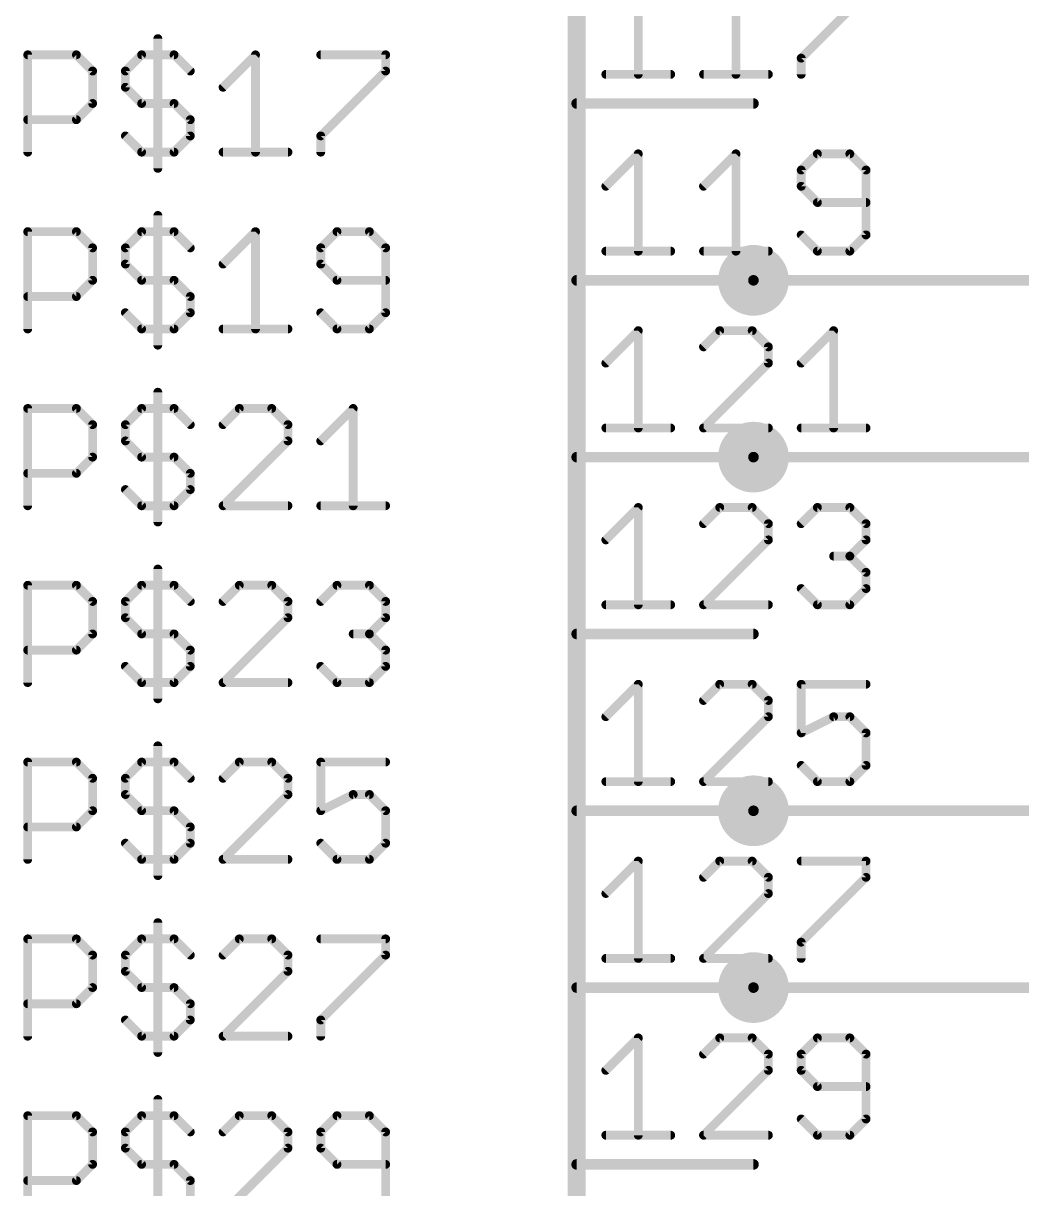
# Model space of a CAD drawing. Extents: x -72 to 265, y -97 to 216.
# Drawn here: x -5.41 to 8.93, y -38.45 to -21.71 of the extents above; entities that cross this region are included whole.
import ezdxf

# ---------------------------------------------------------------- set-up
doc = ezdxf.new("R2010")
doc.units = 0
for name, color, linetype in [('91', 94, 'CONTINUOUS'), ('94', 14, 'CONTINUOUS'), ('95', 251, 'CONTINUOUS')]:
    doc.layers.add(name, color=color, linetype=linetype)

msp = doc.modelspace()

# ---------------------------------------------------------------- linework, layer by layer
at = {"layer": '91'}
for points, const_width in [([(5.08, -25.654, 1), (5.08, -25.146, 1), (5.08, -25.654)], 0.508), ([(5.08, -25.3619, 1), (5.08, -25.4381)], 0.0762), ([(5.08, -28.194, 1), (5.08, -27.686, 1), (5.08, -28.194)], 0.508), ([(5.08, -27.9019, 1), (5.08, -27.9781)], 0.0762), ([(5.08, -33.274, 1), (5.08, -32.766, 1), (5.08, -33.274)], 0.508), ([(5.08, -32.9819, 1), (5.08, -33.0581)], 0.0762), ([(5.08, -35.814, 1), (5.08, -35.306, 1), (5.08, -35.814)], 0.508), ([(5.08, -35.5219, 1), (5.08, -35.5981)], 0.0762)]:
    msp.add_lwpolyline(points, format="xyb", dxfattribs=dict(at, const_width=const_width))
at = {"layer": '91', "const_width": 0.1524}
for points in [[(12.7, -25.4), (5.08, -25.4)], [(12.7, -27.94), (5.08, -27.94)], [(12.7, -33.02), (5.08, -33.02)], [(12.7, -35.56), (5.08, -35.56)]]:
    msp.add_lwpolyline(points, dxfattribs=at)
at = {"layer": '94'}
for points, const_width in [([(2.54, -86.36), (2.54, 0)], 0.254), ([(5.08, -22.86), (2.54, -22.86)], 0.1524), ([(5.08, -25.4), (2.54, -25.4)], 0.1524), ([(5.08, -27.94), (2.54, -27.94)], 0.1524), ([(5.08, -30.48), (2.54, -30.48)], 0.1524), ([(5.08, -33.02), (2.54, -33.02)], 0.1524), ([(5.08, -35.56), (2.54, -35.56)], 0.1524), ([(5.08, -38.1), (2.54, -38.1)], 0.1524)]:
    msp.add_lwpolyline(points, dxfattribs=dict(at, const_width=const_width))
at = {"layer": '94', "const_width": 0.0762}
for points in [[(2.54, -22.8219, 1), (2.54, -22.8981)], [(5.08, -22.8981, 1), (5.08, -22.8219)], [(2.54, -25.3619, 1), (2.54, -25.4381)], [(5.08, -25.4381, 1), (5.08, -25.3619)], [(2.54, -27.9019, 1), (2.54, -27.9781)], [(5.08, -27.9781, 1), (5.08, -27.9019)], [(2.54, -30.4419, 1), (2.54, -30.5181)], [(5.08, -30.5181, 1), (5.08, -30.4419)], [(2.54, -32.9819, 1), (2.54, -33.0581)], [(5.08, -33.0581, 1), (5.08, -32.9819)], [(2.54, -35.5219, 1), (2.54, -35.5981)], [(5.08, -35.5981, 1), (5.08, -35.5219)], [(2.54, -38.0619, 1), (2.54, -38.1381)], [(5.08, -38.1381, 1), (5.08, -38.0619)]]:
    msp.add_lwpolyline(points, format="xyb", dxfattribs=at)
at = {"layer": '95', "const_width": 0.127}
for points in [[(3.4252, -21.0427), (3.4252, -22.4409)], [(4.8284, -21.0427), (4.8284, -22.4409)], [(6.6978, -21.2757), (5.7657, -22.2079)], [(-3.4771, -21.9273), (-3.4771, -23.7915)], [(-5.3464, -23.5585), (-5.3464, -22.1603)], [(-5.3464, -22.1603), (-4.6473, -22.1603)], [(-4.6473, -22.1603), (-4.4143, -22.3933)], [(-3.9431, -22.3933), (-3.7101, -22.1603)], [(-3.7101, -22.1603), (-3.244, -22.1603)], [(-3.244, -22.1603), (-3.011, -22.3933)], [(-2.5399, -22.6264), (-2.0738, -22.1603)], [(-2.0738, -22.1603), (-2.0738, -23.5585)], [(-1.1366, -22.1603), (-0.2045, -22.1603)], [(-0.2045, -22.1603), (-0.2045, -22.3933)], [(5.7657, -22.2079), (5.7657, -22.4409)], [(-4.4143, -22.3933), (-4.4143, -22.8594)], [(-3.9431, -22.6264), (-3.9431, -22.3933)], [(-0.2045, -22.3933), (-1.1366, -23.3255)], [(2.9591, -22.4409), (3.8912, -22.4409)], [(4.3624, -22.4409), (5.2945, -22.4409)], [(-3.7101, -22.8594), (-3.9431, -22.6264)], [(-4.4143, -22.8594), (-4.6473, -23.0924)], [(-3.244, -22.8594), (-3.7101, -22.8594)], [(-3.011, -23.0924), (-3.244, -22.8594)], [(-4.6473, -23.0924), (-5.3464, -23.0924)], [(-3.011, -23.3255), (-3.011, -23.0924)], [(-3.9431, -23.3255), (-3.7101, -23.5585)], [(-3.244, -23.5585), (-3.011, -23.3255)], [(-1.1366, -23.3255), (-1.1366, -23.5585)], [(-3.7101, -23.5585), (-3.244, -23.5585)], [(-2.5399, -23.5585), (-1.6077, -23.5585)], [(2.9591, -24.0488), (3.4252, -23.5827)], [(3.4252, -23.5827), (3.4252, -24.9809)], [(4.3624, -24.0488), (4.8284, -23.5827)], [(4.8284, -23.5827), (4.8284, -24.9809)], [(5.9987, -23.5827), (5.7657, -23.8157)], [(6.4648, -23.5827), (5.9987, -23.5827)], [(6.6978, -23.8157), (6.4648, -23.5827)], [(5.7657, -23.8157), (5.7657, -24.0488)], [(6.6978, -24.7479), (6.6978, -23.8157)], [(5.7657, -24.0488), (5.9987, -24.2818)], [(5.9987, -24.2818), (6.6978, -24.2818)], [(-3.4771, -24.4673), (-3.4771, -26.3315)], [(-5.3464, -26.0985), (-5.3464, -24.7003)], [(-5.3464, -24.7003), (-4.6473, -24.7003)], [(-4.6473, -24.7003), (-4.4143, -24.9333)], [(-3.9431, -24.9333), (-3.7101, -24.7003)], [(-3.7101, -24.7003), (-3.244, -24.7003)], [(-3.244, -24.7003), (-3.011, -24.9333)], [(-2.5399, -25.1664), (-2.0738, -24.7003)], [(-2.0738, -24.7003), (-2.0738, -26.0985)], [(-0.9036, -24.7003), (-1.1366, -24.9333)], [(-0.4375, -24.7003), (-0.9036, -24.7003)], [(-0.2045, -24.9333), (-0.4375, -24.7003)], [(5.7657, -24.7479), (5.9987, -24.9809)], [(6.4648, -24.9809), (6.6978, -24.7479)], [(-4.4143, -24.9333), (-4.4143, -25.3994)], [(-3.9431, -25.1664), (-3.9431, -24.9333)], [(-1.1366, -24.9333), (-1.1366, -25.1664)], [(-0.2045, -25.8655), (-0.2045, -24.9333)], [(2.9591, -24.9809), (3.8912, -24.9809)], [(4.3624, -24.9809), (5.2945, -24.9809)], [(5.9987, -24.9809), (6.4648, -24.9809)], [(-3.7101, -25.3994), (-3.9431, -25.1664)], [(-1.1366, -25.1664), (-0.9036, -25.3994)], [(-4.4143, -25.3994), (-4.6473, -25.6324)], [(-3.244, -25.3994), (-3.7101, -25.3994)], [(-3.011, -25.6324), (-3.244, -25.3994)], [(-0.9036, -25.3994), (-0.2045, -25.3994)], [(-4.6473, -25.6324), (-5.3464, -25.6324)], [(-3.011, -25.8655), (-3.011, -25.6324)], [(-3.9431, -25.8655), (-3.7101, -26.0985)], [(-3.244, -26.0985), (-3.011, -25.8655)], [(-1.1366, -25.8655), (-0.9036, -26.0985)], [(-0.4375, -26.0985), (-0.2045, -25.8655)], [(-3.7101, -26.0985), (-3.244, -26.0985)], [(-2.5399, -26.0985), (-1.6077, -26.0985)], [(-0.9036, -26.0985), (-0.4375, -26.0985)], [(2.9591, -26.5888), (3.4252, -26.1227)], [(3.4252, -26.1227), (3.4252, -27.5209)], [(4.5954, -26.1227), (4.3624, -26.3557)], [(5.0615, -26.1227), (4.5954, -26.1227)], [(5.2945, -26.3557), (5.0615, -26.1227)], [(5.7657, -26.5888), (6.2317, -26.1227)], [(6.2317, -26.1227), (6.2317, -27.5209)], [(5.2945, -26.5888), (5.2945, -26.3557)], [(4.3624, -27.5209), (5.2945, -26.5888)], [(-3.4771, -27.0073), (-3.4771, -28.8715)], [(-5.3464, -28.6385), (-5.3464, -27.2403)], [(-5.3464, -27.2403), (-4.6473, -27.2403)], [(-4.6473, -27.2403), (-4.4143, -27.4733)], [(-3.9431, -27.4733), (-3.7101, -27.2403)], [(-3.7101, -27.2403), (-3.244, -27.2403)], [(-3.244, -27.2403), (-3.011, -27.4733)], [(-2.3068, -27.2403), (-2.5399, -27.4733)], [(-1.8408, -27.2403), (-2.3068, -27.2403)], [(-1.6077, -27.4733), (-1.8408, -27.2403)], [(-1.1366, -27.7064), (-0.6705, -27.2403)], [(-0.6705, -27.2403), (-0.6705, -28.6385)], [(-4.4143, -27.4733), (-4.4143, -27.9394)], [(-3.9431, -27.7064), (-3.9431, -27.4733)], [(-1.6077, -27.7064), (-1.6077, -27.4733)], [(2.9591, -27.5209), (3.8912, -27.5209)], [(5.2945, -27.5209), (4.3624, -27.5209)], [(5.7657, -27.5209), (6.6978, -27.5209)], [(-3.7101, -27.9394), (-3.9431, -27.7064)], [(-2.5399, -28.6385), (-1.6077, -27.7064)], [(-4.4143, -27.9394), (-4.6473, -28.1724)], [(-3.244, -27.9394), (-3.7101, -27.9394)], [(-3.011, -28.1724), (-3.244, -27.9394)], [(-4.6473, -28.1724), (-5.3464, -28.1724)], [(-3.011, -28.4055), (-3.011, -28.1724)], [(-3.9431, -28.4055), (-3.7101, -28.6385)], [(-3.244, -28.6385), (-3.011, -28.4055)], [(-3.7101, -28.6385), (-3.244, -28.6385)], [(-1.6077, -28.6385), (-2.5399, -28.6385)], [(-1.1366, -28.6385), (-0.2045, -28.6385)], [(2.9591, -29.1288), (3.4252, -28.6627)], [(3.4252, -28.6627), (3.4252, -30.0609)], [(4.5954, -28.6627), (4.3624, -28.8957)], [(5.0615, -28.6627), (4.5954, -28.6627)], [(5.2945, -28.8957), (5.0615, -28.6627)], [(5.7657, -28.8957), (5.9987, -28.6627)], [(5.9987, -28.6627), (6.4648, -28.6627)], [(6.4648, -28.6627), (6.6978, -28.8957)], [(5.2945, -29.1288), (5.2945, -28.8957)], [(6.6978, -28.8957), (6.6978, -29.1288)], [(4.3624, -30.0609), (5.2945, -29.1288)], [(6.6978, -29.1288), (6.4648, -29.3618)], [(6.4648, -29.3618), (6.2317, -29.3618)], [(6.4648, -29.3618), (6.6978, -29.5948)], [(-3.4771, -29.5473), (-3.4771, -31.4115)], [(6.6978, -29.5948), (6.6978, -29.8279)], [(-5.3464, -31.1785), (-5.3464, -29.7803)], [(-5.3464, -29.7803), (-4.6473, -29.7803)], [(-4.6473, -29.7803), (-4.4143, -30.0133)], [(-3.9431, -30.0133), (-3.7101, -29.7803)], [(-3.7101, -29.7803), (-3.244, -29.7803)], [(-3.244, -29.7803), (-3.011, -30.0133)], [(-2.3068, -29.7803), (-2.5399, -30.0133)], [(-1.8408, -29.7803), (-2.3068, -29.7803)], [(-1.6077, -30.0133), (-1.8408, -29.7803)], [(-1.1366, -30.0133), (-0.9036, -29.7803)], [(-0.9036, -29.7803), (-0.4375, -29.7803)], [(-0.4375, -29.7803), (-0.2045, -30.0133)], [(5.9987, -30.0609), (5.7657, -29.8279)], [(6.6978, -29.8279), (6.4648, -30.0609)], [(-4.4143, -30.0133), (-4.4143, -30.4794)], [(-3.9431, -30.2464), (-3.9431, -30.0133)], [(-1.6077, -30.2464), (-1.6077, -30.0133)], [(-0.2045, -30.0133), (-0.2045, -30.2464)], [(2.9591, -30.0609), (3.8912, -30.0609)], [(5.2945, -30.0609), (4.3624, -30.0609)], [(6.4648, -30.0609), (5.9987, -30.0609)], [(-3.7101, -30.4794), (-3.9431, -30.2464)], [(-2.5399, -31.1785), (-1.6077, -30.2464)], [(-0.2045, -30.2464), (-0.4375, -30.4794)], [(-4.4143, -30.4794), (-4.6473, -30.7124)], [(-3.244, -30.4794), (-3.7101, -30.4794)], [(-3.011, -30.7124), (-3.244, -30.4794)], [(-0.4375, -30.4794), (-0.6705, -30.4794)], [(-0.4375, -30.4794), (-0.2045, -30.7124)], [(-4.6473, -30.7124), (-5.3464, -30.7124)], [(-3.011, -30.9455), (-3.011, -30.7124)], [(-0.2045, -30.7124), (-0.2045, -30.9455)], [(-3.9431, -30.9455), (-3.7101, -31.1785)], [(-3.244, -31.1785), (-3.011, -30.9455)], [(-0.9036, -31.1785), (-1.1366, -30.9455)], [(-0.2045, -30.9455), (-0.4375, -31.1785)], [(-3.7101, -31.1785), (-3.244, -31.1785)], [(-1.6077, -31.1785), (-2.5399, -31.1785)], [(-0.4375, -31.1785), (-0.9036, -31.1785)], [(2.9591, -31.6688), (3.4252, -31.2027)], [(3.4252, -31.2027), (3.4252, -32.6009)], [(4.5954, -31.2027), (4.3624, -31.4357)], [(5.0615, -31.2027), (4.5954, -31.2027)], [(5.2945, -31.4357), (5.0615, -31.2027)], [(6.6978, -31.2027), (5.7657, -31.2027)], [(5.7657, -31.2027), (5.7657, -31.9018)], [(5.2945, -31.6688), (5.2945, -31.4357)], [(4.3624, -32.6009), (5.2945, -31.6688)], [(5.7657, -31.9018), (6.2317, -31.6688)], [(6.2317, -31.6688), (6.4648, -31.6688)], [(6.4648, -31.6688), (6.6978, -31.9018)], [(6.6978, -31.9018), (6.6978, -32.3679)], [(-3.4771, -32.0873), (-3.4771, -33.9515)], [(-5.3464, -33.7185), (-5.3464, -32.3203)], [(-5.3464, -32.3203), (-4.6473, -32.3203)], [(-4.6473, -32.3203), (-4.4143, -32.5533)], [(-3.9431, -32.5533), (-3.7101, -32.3203)], [(-3.7101, -32.3203), (-3.244, -32.3203)], [(-3.244, -32.3203), (-3.011, -32.5533)], [(-2.3068, -32.3203), (-2.5399, -32.5533)], [(-1.8408, -32.3203), (-2.3068, -32.3203)], [(-1.6077, -32.5533), (-1.8408, -32.3203)], [(-0.2045, -32.3203), (-1.1366, -32.3203)], [(-1.1366, -32.3203), (-1.1366, -33.0194)], [(5.9987, -32.6009), (5.7657, -32.3679)], [(6.6978, -32.3679), (6.4648, -32.6009)], [(-4.4143, -32.5533), (-4.4143, -33.0194)], [(-3.9431, -32.7864), (-3.9431, -32.5533)], [(-1.6077, -32.7864), (-1.6077, -32.5533)], [(2.9591, -32.6009), (3.8912, -32.6009)], [(5.2945, -32.6009), (4.3624, -32.6009)], [(6.4648, -32.6009), (5.9987, -32.6009)], [(-3.7101, -33.0194), (-3.9431, -32.7864)], [(-2.5399, -33.7185), (-1.6077, -32.7864)], [(-1.1366, -33.0194), (-0.6705, -32.7864)], [(-0.6705, -32.7864), (-0.4375, -32.7864)], [(-0.4375, -32.7864), (-0.2045, -33.0194)], [(-4.4143, -33.0194), (-4.6473, -33.2524)], [(-3.244, -33.0194), (-3.7101, -33.0194)], [(-3.011, -33.2524), (-3.244, -33.0194)], [(-0.2045, -33.0194), (-0.2045, -33.4855)], [(-4.6473, -33.2524), (-5.3464, -33.2524)], [(-3.011, -33.4855), (-3.011, -33.2524)], [(-3.9431, -33.4855), (-3.7101, -33.7185)], [(-3.244, -33.7185), (-3.011, -33.4855)], [(-0.9036, -33.7185), (-1.1366, -33.4855)], [(-0.2045, -33.4855), (-0.4375, -33.7185)], [(-3.7101, -33.7185), (-3.244, -33.7185)], [(-1.6077, -33.7185), (-2.5399, -33.7185)], [(-0.4375, -33.7185), (-0.9036, -33.7185)], [(2.9591, -34.2088), (3.4252, -33.7427)], [(3.4252, -33.7427), (3.4252, -35.1409)], [(4.5954, -33.7427), (4.3624, -33.9757)], [(5.0615, -33.7427), (4.5954, -33.7427)], [(5.2945, -33.9757), (5.0615, -33.7427)], [(5.7657, -33.7427), (6.6978, -33.7427)], [(6.6978, -33.7427), (6.6978, -33.9757)], [(5.2945, -34.2088), (5.2945, -33.9757)], [(6.6978, -33.9757), (5.7657, -34.9079)], [(4.3624, -35.1409), (5.2945, -34.2088)], [(-3.4771, -34.6273), (-3.4771, -36.4915)], [(-5.3464, -36.2585), (-5.3464, -34.8603)], [(-5.3464, -34.8603), (-4.6473, -34.8603)], [(-4.6473, -34.8603), (-4.4143, -35.0933)], [(-3.9431, -35.0933), (-3.7101, -34.8603)], [(-3.7101, -34.8603), (-3.244, -34.8603)], [(-3.244, -34.8603), (-3.011, -35.0933)], [(-2.3068, -34.8603), (-2.5399, -35.0933)], [(-1.8408, -34.8603), (-2.3068, -34.8603)], [(-1.6077, -35.0933), (-1.8408, -34.8603)], [(-1.1366, -34.8603), (-0.2045, -34.8603)], [(-0.2045, -34.8603), (-0.2045, -35.0933)], [(5.7657, -34.9079), (5.7657, -35.1409)], [(-4.4143, -35.0933), (-4.4143, -35.5594)], [(-3.9431, -35.3264), (-3.9431, -35.0933)], [(-1.6077, -35.3264), (-1.6077, -35.0933)], [(-0.2045, -35.0933), (-1.1366, -36.0255)], [(2.9591, -35.1409), (3.8912, -35.1409)], [(5.2945, -35.1409), (4.3624, -35.1409)], [(-3.7101, -35.5594), (-3.9431, -35.3264)], [(-2.5399, -36.2585), (-1.6077, -35.3264)], [(-4.4143, -35.5594), (-4.6473, -35.7924)], [(-3.244, -35.5594), (-3.7101, -35.5594)], [(-3.011, -35.7924), (-3.244, -35.5594)], [(-4.6473, -35.7924), (-5.3464, -35.7924)], [(-3.011, -36.0255), (-3.011, -35.7924)], [(-3.9431, -36.0255), (-3.7101, -36.2585)], [(-3.244, -36.2585), (-3.011, -36.0255)], [(-1.1366, -36.0255), (-1.1366, -36.2585)], [(-3.7101, -36.2585), (-3.244, -36.2585)], [(-1.6077, -36.2585), (-2.5399, -36.2585)], [(2.9591, -36.7488), (3.4252, -36.2827)], [(3.4252, -36.2827), (3.4252, -37.6809)], [(4.5954, -36.2827), (4.3624, -36.5157)], [(5.0615, -36.2827), (4.5954, -36.2827)], [(5.2945, -36.5157), (5.0615, -36.2827)], [(5.9987, -36.2827), (5.7657, -36.5157)], [(6.4648, -36.2827), (5.9987, -36.2827)], [(6.6978, -36.5157), (6.4648, -36.2827)], [(5.2945, -36.7488), (5.2945, -36.5157)], [(5.7657, -36.5157), (5.7657, -36.7488)], [(6.6978, -37.4479), (6.6978, -36.5157)], [(4.3624, -37.6809), (5.2945, -36.7488)], [(5.7657, -36.7488), (5.9987, -36.9818)], [(5.9987, -36.9818), (6.6978, -36.9818)], [(-3.4771, -37.1673), (-3.4771, -39.0315)], [(-5.3464, -38.7985), (-5.3464, -37.4003)], [(-5.3464, -37.4003), (-4.6473, -37.4003)], [(-4.6473, -37.4003), (-4.4143, -37.6333)], [(-3.9431, -37.6333), (-3.7101, -37.4003)], [(-3.7101, -37.4003), (-3.244, -37.4003)], [(-3.244, -37.4003), (-3.011, -37.6333)], [(-2.3068, -37.4003), (-2.5399, -37.6333)], [(-1.8408, -37.4003), (-2.3068, -37.4003)], [(-1.6077, -37.6333), (-1.8408, -37.4003)], [(-0.9036, -37.4003), (-1.1366, -37.6333)], [(-0.4375, -37.4003), (-0.9036, -37.4003)], [(-0.2045, -37.6333), (-0.4375, -37.4003)], [(5.7657, -37.4479), (5.9987, -37.6809)], [(6.4648, -37.6809), (6.6978, -37.4479)], [(-4.4143, -37.6333), (-4.4143, -38.0994)], [(-3.9431, -37.8664), (-3.9431, -37.6333)], [(-1.6077, -37.8664), (-1.6077, -37.6333)], [(-1.1366, -37.6333), (-1.1366, -37.8664)], [(-0.2045, -38.5655), (-0.2045, -37.6333)], [(2.9591, -37.6809), (3.8912, -37.6809)], [(5.2945, -37.6809), (4.3624, -37.6809)], [(5.9987, -37.6809), (6.4648, -37.6809)], [(-3.7101, -38.0994), (-3.9431, -37.8664)], [(-2.5399, -38.7985), (-1.6077, -37.8664)], [(-1.1366, -37.8664), (-0.9036, -38.0994)], [(-4.4143, -38.0994), (-4.6473, -38.3324)], [(-3.244, -38.0994), (-3.7101, -38.0994)], [(-3.011, -38.3324), (-3.244, -38.0994)], [(-0.9036, -38.0994), (-0.2045, -38.0994)], [(-4.6473, -38.3324), (-5.3464, -38.3324)], [(-3.011, -38.5655), (-3.011, -38.3324)]]:
    msp.add_lwpolyline(points, dxfattribs=at)
at = {"layer": '95', "const_width": 0.0635}
for points in [[(-3.4453, -21.9273, 1), (-3.5088, -21.9273)], [(-5.3147, -22.1603, 1), (-5.3782, -22.1603)], [(-5.3464, -22.1286, 1), (-5.3464, -22.1921)], [(-4.6249, -22.1379, 1), (-4.6698, -22.1828)], [(-4.6473, -22.1921, 1), (-4.6473, -22.1286)], [(-3.7101, -22.1286, 1), (-3.7101, -22.1921)], [(-3.6877, -22.1828, 1), (-3.7326, -22.1379)], [(-3.2216, -22.1379, 1), (-3.2665, -22.1828)], [(-3.244, -22.1921, 1), (-3.244, -22.1286)], [(-2.042, -22.1603, 1), (-2.1055, -22.1603)], [(-2.0513, -22.1828, 1), (-2.0962, -22.1379)], [(-1.1366, -22.1286, 1), (-1.1366, -22.1921)], [(-0.1727, -22.1603, 1), (-0.2362, -22.1603)], [(-0.2045, -22.1921, 1), (-0.2045, -22.1286)], [(5.7974, -22.2079, 1), (5.7339, -22.2079)], [(5.7432, -22.1854, 1), (5.7881, -22.2303)], [(-4.3825, -22.3933, 1), (-4.446, -22.3933)], [(-4.4367, -22.4158, 1), (-4.3918, -22.3709)], [(-3.9114, -22.3933, 1), (-3.9749, -22.3933)], [(-3.9656, -22.3709, 1), (-3.9207, -22.4158)], [(-3.0335, -22.4158, 1), (-2.9886, -22.3709)], [(-0.2362, -22.3933, 1), (-0.1727, -22.3933)], [(-0.182, -22.4158, 1), (-0.2269, -22.3709)], [(2.9591, -22.4092, 1), (2.9591, -22.4727)], [(3.3934, -22.4409, 1), (3.4569, -22.4409)], [(3.8912, -22.4727, 1), (3.8912, -22.4092)], [(4.3624, -22.4092, 1), (4.3624, -22.4727)], [(4.7967, -22.4409, 1), (4.8602, -22.4409)], [(5.2945, -22.4727, 1), (5.2945, -22.4092)], [(5.7339, -22.4409, 1), (5.7974, -22.4409)], [(-3.9207, -22.6039, 1), (-3.9656, -22.6488)], [(-3.9749, -22.6264, 1), (-3.9114, -22.6264)], [(-2.5623, -22.6039, 1), (-2.5174, -22.6488)], [(-4.446, -22.8594, 1), (-4.3825, -22.8594)], [(-4.3918, -22.8819, 1), (-4.4367, -22.837)], [(-3.7101, -22.8277, 1), (-3.7101, -22.8912)], [(-3.7326, -22.8819, 1), (-3.6877, -22.837)], [(-3.2216, -22.837, 1), (-3.2665, -22.8819)], [(-3.244, -22.8912, 1), (-3.244, -22.8277)], [(-5.3464, -23.0607, 1), (-5.3464, -23.1242)], [(-4.6698, -23.07, 1), (-4.6249, -23.1149)], [(-4.6473, -23.1242, 1), (-4.6473, -23.0607)], [(-2.9793, -23.0924, 1), (-3.0428, -23.0924)], [(-3.0335, -23.1149, 1), (-2.9886, -23.07)], [(-3.9207, -23.303, 1), (-3.9656, -23.3479)], [(-2.9886, -23.3479, 1), (-3.0335, -23.303)], [(-1.1048, -23.3255, 1), (-1.1683, -23.3255)], [(-3.0428, -23.3255, 1), (-2.9793, -23.3255)], [(-1.159, -23.303, 1), (-1.1141, -23.3479)], [(-5.3782, -23.5585, 1), (-5.3147, -23.5585)], [(-3.7101, -23.5268, 1), (-3.7101, -23.5903)], [(-3.7326, -23.581, 1), (-3.6877, -23.536)], [(-3.2665, -23.536, 1), (-3.2216, -23.581)], [(-3.244, -23.5903, 1), (-3.244, -23.5268)], [(-2.5399, -23.5268, 1), (-2.5399, -23.5903)], [(-2.1055, -23.5585, 1), (-2.042, -23.5585)], [(-1.6077, -23.5903, 1), (-1.6077, -23.5268)], [(-1.1683, -23.5585, 1), (-1.1048, -23.5585)], [(3.4569, -23.5827, 1), (3.3934, -23.5827)], [(3.4476, -23.6052, 1), (3.4027, -23.5603)], [(4.8602, -23.5827, 1), (4.7967, -23.5827)], [(4.8509, -23.6052, 1), (4.806, -23.5603)], [(5.9987, -23.551, 1), (5.9987, -23.6145)], [(6.0211, -23.6052, 1), (5.9762, -23.5603)], [(6.4872, -23.5603, 1), (6.4423, -23.6052)], [(6.4648, -23.6145, 1), (6.4648, -23.551)], [(-3.5088, -23.7915, 1), (-3.4453, -23.7915)], [(5.7974, -23.8157, 1), (5.7339, -23.8157)], [(5.7432, -23.7933, 1), (5.7881, -23.8382)], [(6.7295, -23.8157, 1), (6.666, -23.8157)], [(6.6753, -23.8382, 1), (6.7202, -23.7933)], [(2.9366, -24.0263, 1), (2.9816, -24.0712)], [(4.3399, -24.0263, 1), (4.3848, -24.0712)], [(5.7881, -24.0263, 1), (5.7432, -24.0712)], [(5.7339, -24.0488, 1), (5.7974, -24.0488)], [(5.9987, -24.2501, 1), (5.9987, -24.3136)], [(5.9762, -24.3043, 1), (6.0211, -24.2594)], [(6.6978, -24.3136, 1), (6.6978, -24.2501)], [(-3.4453, -24.4673, 1), (-3.5088, -24.4673)], [(-5.3147, -24.7003, 1), (-5.3782, -24.7003)], [(-5.3464, -24.6686, 1), (-5.3464, -24.7321)], [(-4.6249, -24.6779, 1), (-4.6698, -24.7228)], [(-4.6473, -24.7321, 1), (-4.6473, -24.6686)], [(-3.7101, -24.6686, 1), (-3.7101, -24.7321)], [(-3.6877, -24.7228, 1), (-3.7326, -24.6779)], [(-3.2216, -24.6779, 1), (-3.2665, -24.7228)], [(-3.244, -24.7321, 1), (-3.244, -24.6686)], [(-2.042, -24.7003, 1), (-2.1055, -24.7003)], [(-2.0513, -24.7228, 1), (-2.0962, -24.6779)], [(-0.9036, -24.6686, 1), (-0.9036, -24.7321)], [(-0.8811, -24.7228, 1), (-0.926, -24.6779)], [(-0.415, -24.6779, 1), (-0.4599, -24.7228)], [(-0.4375, -24.7321, 1), (-0.4375, -24.6686)], [(5.7881, -24.7254, 1), (5.7432, -24.7703)], [(6.666, -24.7479, 1), (6.7295, -24.7479)], [(6.7202, -24.7703, 1), (6.6753, -24.7254)], [(-4.3825, -24.9333, 1), (-4.446, -24.9333)], [(-4.4367, -24.9558, 1), (-4.3918, -24.9109)], [(-3.9114, -24.9333, 1), (-3.9749, -24.9333)], [(-3.9656, -24.9109, 1), (-3.9207, -24.9558)], [(-3.0335, -24.9558, 1), (-2.9886, -24.9109)], [(-1.1048, -24.9333, 1), (-1.1683, -24.9333)], [(-1.159, -24.9109, 1), (-1.1141, -24.9558)], [(-0.1727, -24.9333, 1), (-0.2362, -24.9333)], [(-0.2269, -24.9558, 1), (-0.182, -24.9109)], [(2.9591, -24.9492, 1), (2.9591, -25.0127)], [(3.8912, -25.0127, 1), (3.8912, -24.9492)], [(4.3624, -24.9492, 1), (4.3624, -25.0127)], [(5.2945, -25.0127, 1), (5.2945, -24.9492)], [(5.9987, -24.9492, 1), (5.9987, -25.0127)], [(5.9762, -25.0034, 1), (6.0211, -24.9584)], [(6.4423, -24.9584, 1), (6.4872, -25.0034)], [(6.4648, -25.0127, 1), (6.4648, -24.9492)], [(-3.9207, -25.1439, 1), (-3.9656, -25.1888)], [(-1.1141, -25.1439, 1), (-1.159, -25.1888)], [(3.3934, -24.9809, 1), (3.4569, -24.9809)], [(4.7967, -24.9809, 1), (4.8602, -24.9809)], [(-3.9749, -25.1664, 1), (-3.9114, -25.1664)], [(-2.5623, -25.1439, 1), (-2.5174, -25.1888)], [(-1.1683, -25.1664, 1), (-1.1048, -25.1664)], [(-4.446, -25.3994, 1), (-4.3825, -25.3994)], [(-4.3918, -25.4219, 1), (-4.4367, -25.377)], [(-3.7101, -25.3677, 1), (-3.7101, -25.4312)], [(-3.7326, -25.4219, 1), (-3.6877, -25.377)], [(-3.2216, -25.377, 1), (-3.2665, -25.4219)], [(-3.244, -25.4312, 1), (-3.244, -25.3677)], [(-0.9036, -25.3677, 1), (-0.9036, -25.4312)], [(-0.926, -25.4219, 1), (-0.8811, -25.377)], [(-0.2045, -25.4312, 1), (-0.2045, -25.3677)], [(-5.3464, -25.6007, 1), (-5.3464, -25.6642)], [(-4.6698, -25.61, 1), (-4.6249, -25.6549)], [(-4.6473, -25.6642, 1), (-4.6473, -25.6007)], [(-2.9793, -25.6324, 1), (-3.0428, -25.6324)], [(-3.0335, -25.6549, 1), (-2.9886, -25.61)], [(-3.9207, -25.843, 1), (-3.9656, -25.8879)], [(-3.0428, -25.8655, 1), (-2.9793, -25.8655)], [(-2.9886, -25.8879, 1), (-3.0335, -25.843)], [(-1.1141, -25.843, 1), (-1.159, -25.8879)], [(-0.2362, -25.8655, 1), (-0.1727, -25.8655)], [(-0.182, -25.8879, 1), (-0.2269, -25.843)], [(-5.3782, -26.0985, 1), (-5.3147, -26.0985)], [(-3.7101, -26.0668, 1), (-3.7101, -26.1303)], [(-3.7326, -26.121, 1), (-3.6877, -26.076)], [(-3.2665, -26.076, 1), (-3.2216, -26.121)], [(-3.244, -26.1303, 1), (-3.244, -26.0668)], [(-2.5399, -26.0668, 1), (-2.5399, -26.1303)], [(-2.1055, -26.0985, 1), (-2.042, -26.0985)], [(-1.6077, -26.1303, 1), (-1.6077, -26.0668)], [(-0.9036, -26.0668, 1), (-0.9036, -26.1303)], [(-0.926, -26.121, 1), (-0.8811, -26.076)], [(-0.4599, -26.076, 1), (-0.415, -26.121)], [(-0.4375, -26.1303, 1), (-0.4375, -26.0668)], [(3.4569, -26.1227, 1), (3.3934, -26.1227)], [(3.4476, -26.1452, 1), (3.4027, -26.1003)], [(4.5954, -26.091, 1), (4.5954, -26.1545)], [(4.6179, -26.1452, 1), (4.573, -26.1003)], [(5.0839, -26.1003, 1), (5.039, -26.1452)], [(5.0615, -26.1545, 1), (5.0615, -26.091)], [(6.2635, -26.1227, 1), (6.2, -26.1227)], [(6.2542, -26.1452, 1), (6.2093, -26.1003)], [(-3.5088, -26.3315, 1), (-3.4453, -26.3315)], [(4.3399, -26.3333, 1), (4.3848, -26.3782)], [(5.3263, -26.3557, 1), (5.2628, -26.3557)], [(5.2721, -26.3782, 1), (5.317, -26.3333)], [(2.9366, -26.5663, 1), (2.9816, -26.6112)], [(5.2628, -26.5888, 1), (5.3263, -26.5888)], [(5.317, -26.6112, 1), (5.2721, -26.5663)], [(5.7432, -26.5663, 1), (5.7881, -26.6112)], [(-3.4453, -27.0073, 1), (-3.5088, -27.0073)], [(-5.3147, -27.2403, 1), (-5.3782, -27.2403)], [(-5.3464, -27.2086, 1), (-5.3464, -27.2721)], [(-4.6249, -27.2179, 1), (-4.6698, -27.2628)], [(-4.6473, -27.2721, 1), (-4.6473, -27.2086)], [(-3.7101, -27.2086, 1), (-3.7101, -27.2721)], [(-3.6877, -27.2628, 1), (-3.7326, -27.2179)], [(-3.2216, -27.2179, 1), (-3.2665, -27.2628)], [(-3.244, -27.2721, 1), (-3.244, -27.2086)], [(-2.3068, -27.2086, 1), (-2.3068, -27.2721)], [(-2.2844, -27.2628, 1), (-2.3293, -27.2179)], [(-1.8183, -27.2179, 1), (-1.8632, -27.2628)], [(-1.8408, -27.2721, 1), (-1.8408, -27.2086)], [(-0.6388, -27.2403, 1), (-0.7023, -27.2403)], [(-0.6481, -27.2628, 1), (-0.693, -27.2179)], [(-4.3825, -27.4733, 1), (-4.446, -27.4733)], [(-4.4367, -27.4958, 1), (-4.3918, -27.4509)], [(-3.9114, -27.4733, 1), (-3.9749, -27.4733)], [(-3.9656, -27.4509, 1), (-3.9207, -27.4958)], [(-3.0335, -27.4958, 1), (-2.9886, -27.4509)], [(-2.5623, -27.4509, 1), (-2.5174, -27.4958)], [(-1.576, -27.4733, 1), (-1.6395, -27.4733)], [(-1.6302, -27.4958, 1), (-1.5853, -27.4509)], [(2.9591, -27.4892, 1), (2.9591, -27.5526)], [(3.3934, -27.5209, 1), (3.4569, -27.5209)], [(3.8912, -27.5526, 1), (3.8912, -27.4892)], [(4.3399, -27.4984, 1), (4.3848, -27.5434)], [(4.3624, -27.4892, 1), (4.3624, -27.5526)], [(5.2945, -27.5526, 1), (5.2945, -27.4892)], [(5.7657, -27.4892, 1), (5.7657, -27.5526)], [(6.2, -27.5209, 1), (6.2635, -27.5209)], [(6.6978, -27.5526, 1), (6.6978, -27.4892)], [(-3.9207, -27.6839, 1), (-3.9656, -27.7288)], [(-3.9749, -27.7064, 1), (-3.9114, -27.7064)], [(-1.6395, -27.7064, 1), (-1.576, -27.7064)], [(-1.5853, -27.7288, 1), (-1.6302, -27.6839)], [(-1.159, -27.6839, 1), (-1.1141, -27.7288)], [(-4.446, -27.9394, 1), (-4.3825, -27.9394)], [(-4.3918, -27.9619, 1), (-4.4367, -27.917)], [(-3.7101, -27.9077, 1), (-3.7101, -27.9712)], [(-3.7326, -27.9619, 1), (-3.6877, -27.917)], [(-3.2216, -27.917, 1), (-3.2665, -27.9619)], [(-3.244, -27.9712, 1), (-3.244, -27.9077)], [(-5.3464, -28.1407, 1), (-5.3464, -28.2042)], [(-4.6698, -28.15, 1), (-4.6249, -28.1949)], [(-4.6473, -28.2042, 1), (-4.6473, -28.1407)], [(-2.9793, -28.1724, 1), (-3.0428, -28.1724)], [(-3.0335, -28.1949, 1), (-2.9886, -28.15)], [(-3.9207, -28.383, 1), (-3.9656, -28.4279)], [(-3.0428, -28.4055, 1), (-2.9793, -28.4055)], [(-2.9886, -28.4279, 1), (-3.0335, -28.383)], [(-5.3782, -28.6385, 1), (-5.3147, -28.6385)], [(-3.7101, -28.6068, 1), (-3.7101, -28.6702)], [(-3.7326, -28.661, 1), (-3.6877, -28.616)], [(-3.2665, -28.616, 1), (-3.2216, -28.661)], [(-3.244, -28.6702, 1), (-3.244, -28.6068)], [(-2.5399, -28.6068, 1), (-2.5399, -28.6702)], [(-2.5623, -28.616, 1), (-2.5174, -28.661)], [(-1.6077, -28.6702, 1), (-1.6077, -28.6068)], [(-1.1366, -28.6068, 1), (-1.1366, -28.6702)], [(-0.7023, -28.6385, 1), (-0.6388, -28.6385)], [(-0.2045, -28.6702, 1), (-0.2045, -28.6068)], [(3.4569, -28.6627, 1), (3.3934, -28.6627)], [(3.4476, -28.6852, 1), (3.4027, -28.6403)], [(4.5954, -28.631, 1), (4.5954, -28.6945)], [(4.6179, -28.6852, 1), (4.573, -28.6403)], [(5.0839, -28.6403, 1), (5.039, -28.6852)], [(5.0615, -28.6945, 1), (5.0615, -28.631)], [(5.9987, -28.631, 1), (5.9987, -28.6945)], [(6.0211, -28.6852, 1), (5.9762, -28.6403)], [(6.4872, -28.6403, 1), (6.4423, -28.6852)], [(6.4648, -28.6945, 1), (6.4648, -28.631)], [(-3.5088, -28.8715, 1), (-3.4453, -28.8715)], [(4.3399, -28.8733, 1), (4.3848, -28.9182)], [(5.3263, -28.8957, 1), (5.2628, -28.8957)], [(5.2721, -28.9182, 1), (5.317, -28.8733)], [(5.7432, -28.8733, 1), (5.7881, -28.9182)], [(6.7295, -28.8957, 1), (6.666, -28.8957)], [(6.6753, -28.9182, 1), (6.7202, -28.8733)], [(2.9366, -29.1063, 1), (2.9816, -29.1512)], [(5.2628, -29.1288, 1), (5.3263, -29.1288)], [(5.317, -29.1512, 1), (5.2721, -29.1063)], [(6.666, -29.1288, 1), (6.7295, -29.1288)], [(6.7202, -29.1512, 1), (6.6753, -29.1063)], [(6.2317, -29.3301, 1), (6.2317, -29.3936)], [(6.4872, -29.3394, 1), (6.4423, -29.3843)], [(6.4423, -29.3394, 1), (6.4872, -29.3843)], [(6.4648, -29.3936, 1), (6.4648, -29.3301)], [(-3.4453, -29.5473, 1), (-3.5088, -29.5473)], [(6.7295, -29.5948, 1), (6.666, -29.5948)], [(6.6753, -29.6173, 1), (6.7202, -29.5724)], [(-5.3147, -29.7803, 1), (-5.3782, -29.7803)], [(-5.3464, -29.7486, 1), (-5.3464, -29.8121)], [(-4.6249, -29.7579, 1), (-4.6698, -29.8028)], [(-4.6473, -29.8121, 1), (-4.6473, -29.7486)], [(-3.7101, -29.7486, 1), (-3.7101, -29.8121)], [(-3.6877, -29.8028, 1), (-3.7326, -29.7579)], [(-3.2216, -29.7579, 1), (-3.2665, -29.8028)], [(-3.244, -29.8121, 1), (-3.244, -29.7486)], [(-2.3068, -29.7486, 1), (-2.3068, -29.8121)], [(-2.2844, -29.8028, 1), (-2.3293, -29.7579)], [(-1.8183, -29.7579, 1), (-1.8632, -29.8028)], [(-1.8408, -29.8121, 1), (-1.8408, -29.7486)], [(-0.9036, -29.7486, 1), (-0.9036, -29.8121)], [(-0.8811, -29.8028, 1), (-0.926, -29.7579)], [(-0.415, -29.7579, 1), (-0.4599, -29.8028)], [(-0.4375, -29.8121, 1), (-0.4375, -29.7486)], [(5.7881, -29.8054, 1), (5.7432, -29.8503)], [(6.666, -29.8279, 1), (6.7295, -29.8279)], [(6.7202, -29.8503, 1), (6.6753, -29.8054)], [(-4.3825, -30.0133, 1), (-4.446, -30.0133)], [(-4.4367, -30.0358, 1), (-4.3918, -29.9909)], [(-3.9114, -30.0133, 1), (-3.9749, -30.0133)], [(-3.9656, -29.9909, 1), (-3.9207, -30.0358)], [(-3.0335, -30.0358, 1), (-2.9886, -29.9909)], [(-2.5623, -29.9909, 1), (-2.5174, -30.0358)], [(-1.576, -30.0133, 1), (-1.6395, -30.0133)], [(-1.6302, -30.0358, 1), (-1.5853, -29.9909)], [(-1.159, -29.9909, 1), (-1.1141, -30.0358)], [(-0.1727, -30.0133, 1), (-0.2362, -30.0133)], [(-0.2269, -30.0358, 1), (-0.182, -29.9909)], [(2.9591, -30.0292, 1), (2.9591, -30.0926)], [(3.3934, -30.0609, 1), (3.4569, -30.0609)], [(3.8912, -30.0926, 1), (3.8912, -30.0292)], [(4.3399, -30.0384, 1), (4.3848, -30.0834)], [(4.3624, -30.0292, 1), (4.3624, -30.0926)], [(5.2945, -30.0926, 1), (5.2945, -30.0292)], [(5.9987, -30.0292, 1), (5.9987, -30.0926)], [(5.9762, -30.0834, 1), (6.0211, -30.0384)], [(6.4423, -30.0384, 1), (6.4872, -30.0834)], [(6.4648, -30.0926, 1), (6.4648, -30.0292)], [(-3.9207, -30.2239, 1), (-3.9656, -30.2688)], [(-3.9749, -30.2464, 1), (-3.9114, -30.2464)], [(-1.6395, -30.2464, 1), (-1.576, -30.2464)], [(-1.5853, -30.2688, 1), (-1.6302, -30.2239)], [(-0.2362, -30.2464, 1), (-0.1727, -30.2464)], [(-0.182, -30.2688, 1), (-0.2269, -30.2239)], [(-4.446, -30.4794, 1), (-4.3825, -30.4794)], [(-4.3918, -30.5019, 1), (-4.4367, -30.457)], [(-3.7101, -30.4477, 1), (-3.7101, -30.5112)], [(-3.7326, -30.5019, 1), (-3.6877, -30.457)], [(-3.2216, -30.457, 1), (-3.2665, -30.5019)], [(-3.244, -30.5112, 1), (-3.244, -30.4477)], [(-0.6705, -30.4477, 1), (-0.6705, -30.5112)], [(-0.415, -30.457, 1), (-0.4599, -30.5019)], [(-0.4599, -30.457, 1), (-0.415, -30.5019)], [(-0.4375, -30.5112, 1), (-0.4375, -30.4477)], [(-5.3464, -30.6807, 1), (-5.3464, -30.7442)], [(-4.6698, -30.69, 1), (-4.6249, -30.7349)], [(-4.6473, -30.7442, 1), (-4.6473, -30.6807)], [(-2.9793, -30.7124, 1), (-3.0428, -30.7124)], [(-3.0335, -30.7349, 1), (-2.9886, -30.69)], [(-0.1727, -30.7124, 1), (-0.2362, -30.7124)], [(-0.2269, -30.7349, 1), (-0.182, -30.69)], [(-3.9207, -30.923, 1), (-3.9656, -30.9679)], [(-3.0428, -30.9455, 1), (-2.9793, -30.9455)], [(-2.9886, -30.9679, 1), (-3.0335, -30.923)], [(-1.1141, -30.923, 1), (-1.159, -30.9679)], [(-0.2362, -30.9455, 1), (-0.1727, -30.9455)], [(-0.182, -30.9679, 1), (-0.2269, -30.923)], [(-3.7101, -31.1468, 1), (-3.7101, -31.2103)], [(-3.7326, -31.201, 1), (-3.6877, -31.156)], [(-3.2665, -31.156, 1), (-3.2216, -31.201)], [(-3.244, -31.2103, 1), (-3.244, -31.1468)], [(-2.5399, -31.1468, 1), (-2.5399, -31.2103)], [(-2.5623, -31.156, 1), (-2.5174, -31.201)], [(-1.6077, -31.2103, 1), (-1.6077, -31.1468)], [(-0.9036, -31.1468, 1), (-0.9036, -31.2103)], [(-0.926, -31.201, 1), (-0.8811, -31.156)], [(-0.4599, -31.156, 1), (-0.415, -31.201)], [(-0.4375, -31.2103, 1), (-0.4375, -31.1468)], [(-5.3782, -31.1785, 1), (-5.3147, -31.1785)], [(3.4569, -31.2027, 1), (3.3934, -31.2027)], [(3.4476, -31.2252, 1), (3.4027, -31.1803)], [(4.5954, -31.171, 1), (4.5954, -31.2345)], [(4.6179, -31.2252, 1), (4.573, -31.1803)], [(5.0839, -31.1803, 1), (5.039, -31.2252)], [(5.0615, -31.2345, 1), (5.0615, -31.171)], [(5.7974, -31.2027, 1), (5.7339, -31.2027)], [(5.7657, -31.171, 1), (5.7657, -31.2345)], [(6.6978, -31.2345, 1), (6.6978, -31.171)], [(-3.5088, -31.4115, 1), (-3.4453, -31.4115)], [(4.3399, -31.4133, 1), (4.3848, -31.4582)], [(5.3263, -31.4357, 1), (5.2628, -31.4357)], [(5.2721, -31.4582, 1), (5.317, -31.4133)], [(2.9366, -31.6463, 1), (2.9816, -31.6912)], [(5.2628, -31.6688, 1), (5.3263, -31.6688)], [(5.317, -31.6912, 1), (5.2721, -31.6463)], [(6.2317, -31.637, 1), (6.2317, -31.7005)], [(6.2459, -31.6972, 1), (6.2175, -31.6404)], [(6.4872, -31.6463, 1), (6.4423, -31.6912)], [(6.4648, -31.7005, 1), (6.4648, -31.637)], [(5.7515, -31.8734, 1), (5.7799, -31.9302)], [(5.7339, -31.9018, 1), (5.7974, -31.9018)], [(6.7295, -31.9018, 1), (6.666, -31.9018)], [(6.6753, -31.9243, 1), (6.7202, -31.8794)], [(-3.4453, -32.0873, 1), (-3.5088, -32.0873)], [(-5.3147, -32.3203, 1), (-5.3782, -32.3203)], [(-5.3464, -32.2886, 1), (-5.3464, -32.3521)], [(-4.6249, -32.2979, 1), (-4.6698, -32.3428)], [(-4.6473, -32.3521, 1), (-4.6473, -32.2886)], [(-3.7101, -32.2886, 1), (-3.7101, -32.3521)], [(-3.6877, -32.3428, 1), (-3.7326, -32.2979)], [(-3.2216, -32.2979, 1), (-3.2665, -32.3428)], [(-3.244, -32.3521, 1), (-3.244, -32.2886)], [(-2.3068, -32.2886, 1), (-2.3068, -32.3521)], [(-2.2844, -32.3428, 1), (-2.3293, -32.2979)], [(-1.8183, -32.2979, 1), (-1.8632, -32.3428)], [(-1.8408, -32.3521, 1), (-1.8408, -32.2886)], [(-1.1366, -32.2886, 1), (-1.1366, -32.3521)], [(-1.1048, -32.3203, 1), (-1.1683, -32.3203)], [(-0.2045, -32.3521, 1), (-0.2045, -32.2886)], [(5.7881, -32.3454, 1), (5.7432, -32.3903)], [(6.7202, -32.3903, 1), (6.6753, -32.3454)], [(6.666, -32.3679, 1), (6.7295, -32.3679)], [(-4.3825, -32.5533, 1), (-4.446, -32.5533)], [(-4.4367, -32.5758, 1), (-4.3918, -32.5309)], [(-3.9114, -32.5533, 1), (-3.9749, -32.5533)], [(-3.9656, -32.5309, 1), (-3.9207, -32.5758)], [(-3.0335, -32.5758, 1), (-2.9886, -32.5309)], [(-2.5623, -32.5309, 1), (-2.5174, -32.5758)], [(-1.576, -32.5533, 1), (-1.6395, -32.5533)], [(-1.6302, -32.5758, 1), (-1.5853, -32.5309)], [(2.9591, -32.5692, 1), (2.9591, -32.6327)], [(3.3934, -32.6009, 1), (3.4569, -32.6009)], [(3.8912, -32.6327, 1), (3.8912, -32.5692)], [(4.3399, -32.5784, 1), (4.3848, -32.6234)], [(4.3624, -32.5692, 1), (4.3624, -32.6327)], [(5.2945, -32.6327, 1), (5.2945, -32.5692)], [(5.9987, -32.5692, 1), (5.9987, -32.6327)], [(5.9762, -32.6234, 1), (6.0211, -32.5784)], [(6.4423, -32.5784, 1), (6.4872, -32.6234)], [(6.4648, -32.6327, 1), (6.4648, -32.5692)], [(-3.9207, -32.7639, 1), (-3.9656, -32.8088)], [(-3.9749, -32.7864, 1), (-3.9114, -32.7864)], [(-1.6395, -32.7864, 1), (-1.576, -32.7864)], [(-1.5853, -32.8088, 1), (-1.6302, -32.7639)], [(-0.6705, -32.7546, 1), (-0.6705, -32.8181)], [(-0.6563, -32.8148, 1), (-0.6847, -32.758)], [(-0.415, -32.7639, 1), (-0.4599, -32.8088)], [(-0.4375, -32.8181, 1), (-0.4375, -32.7546)], [(-4.3918, -33.0419, 1), (-4.4367, -32.997)], [(-3.7101, -32.9877, 1), (-3.7101, -33.0512)], [(-3.7326, -33.0419, 1), (-3.6877, -32.997)], [(-3.2216, -32.997, 1), (-3.2665, -33.0419)], [(-3.244, -33.0512, 1), (-3.244, -32.9877)], [(-1.1508, -32.991, 1), (-1.1224, -33.0478)], [(-0.1727, -33.0194, 1), (-0.2362, -33.0194)], [(-0.2269, -33.0419, 1), (-0.182, -32.997)], [(-4.446, -33.0194, 1), (-4.3825, -33.0194)], [(-1.1683, -33.0194, 1), (-1.1048, -33.0194)], [(-5.3464, -33.2207, 1), (-5.3464, -33.2842)], [(-4.6698, -33.23, 1), (-4.6249, -33.2749)], [(-4.6473, -33.2842, 1), (-4.6473, -33.2207)], [(-2.9793, -33.2524, 1), (-3.0428, -33.2524)], [(-3.0335, -33.2749, 1), (-2.9886, -33.23)], [(-3.9207, -33.463, 1), (-3.9656, -33.5079)], [(-3.0428, -33.4855, 1), (-2.9793, -33.4855)], [(-2.9886, -33.5079, 1), (-3.0335, -33.463)], [(-1.1141, -33.463, 1), (-1.159, -33.5079)], [(-0.2362, -33.4855, 1), (-0.1727, -33.4855)], [(-0.182, -33.5079, 1), (-0.2269, -33.463)], [(-5.3782, -33.7185, 1), (-5.3147, -33.7185)], [(-3.7101, -33.6867, 1), (-3.7101, -33.7503)], [(-3.7326, -33.741, 1), (-3.6877, -33.696)], [(-3.2665, -33.696, 1), (-3.2216, -33.741)], [(-3.244, -33.7503, 1), (-3.244, -33.6867)], [(-2.5399, -33.6867, 1), (-2.5399, -33.7503)], [(-2.5623, -33.696, 1), (-2.5174, -33.741)], [(-1.6077, -33.7503, 1), (-1.6077, -33.6867)], [(-0.9036, -33.6867, 1), (-0.9036, -33.7503)], [(-0.926, -33.741, 1), (-0.8811, -33.696)], [(-0.4599, -33.696, 1), (-0.415, -33.741)], [(-0.4375, -33.7503, 1), (-0.4375, -33.6867)], [(3.4569, -33.7427, 1), (3.3934, -33.7427)], [(3.4476, -33.7652, 1), (3.4027, -33.7203)], [(4.5954, -33.711, 1), (4.5954, -33.7745)], [(4.6179, -33.7652, 1), (4.573, -33.7203)], [(5.0839, -33.7203, 1), (5.039, -33.7652)], [(5.0615, -33.7745, 1), (5.0615, -33.711)], [(5.7657, -33.711, 1), (5.7657, -33.7745)], [(6.7295, -33.7427, 1), (6.666, -33.7427)], [(6.6978, -33.7745, 1), (6.6978, -33.711)], [(-3.5088, -33.9515, 1), (-3.4453, -33.9515)], [(4.3399, -33.9533, 1), (4.3848, -33.9982)], [(5.3263, -33.9757, 1), (5.2628, -33.9757)], [(5.2721, -33.9982, 1), (5.317, -33.9533)], [(6.666, -33.9757, 1), (6.7295, -33.9757)], [(6.7202, -33.9982, 1), (6.6753, -33.9533)], [(5.317, -34.2312, 1), (5.2721, -34.1863)], [(2.9366, -34.1863, 1), (2.9816, -34.2312)], [(5.2628, -34.2088, 1), (5.3263, -34.2088)], [(-3.4453, -34.6273, 1), (-3.5088, -34.6273)], [(-5.3147, -34.8603, 1), (-5.3782, -34.8603)], [(-5.3464, -34.8286, 1), (-5.3464, -34.8921)], [(-4.6249, -34.8379, 1), (-4.6698, -34.8828)], [(-4.6473, -34.8921, 1), (-4.6473, -34.8286)], [(-3.7101, -34.8286, 1), (-3.7101, -34.8921)], [(-3.6877, -34.8828, 1), (-3.7326, -34.8379)], [(-3.2216, -34.8379, 1), (-3.2665, -34.8828)], [(-3.244, -34.8921, 1), (-3.244, -34.8286)], [(-2.3068, -34.8286, 1), (-2.3068, -34.8921)], [(-2.2844, -34.8828, 1), (-2.3293, -34.8379)], [(-1.8183, -34.8379, 1), (-1.8632, -34.8828)], [(-1.8408, -34.8921, 1), (-1.8408, -34.8286)], [(-1.1366, -34.8286, 1), (-1.1366, -34.8921)], [(-0.1727, -34.8603, 1), (-0.2362, -34.8603)], [(-0.2045, -34.8921, 1), (-0.2045, -34.8286)], [(5.7974, -34.9079, 1), (5.7339, -34.9079)], [(5.7432, -34.8854, 1), (5.7881, -34.9303)], [(-4.3825, -35.0933, 1), (-4.446, -35.0933)], [(-4.4367, -35.1158, 1), (-4.3918, -35.0709)], [(-3.9114, -35.0933, 1), (-3.9749, -35.0933)], [(-3.9656, -35.0709, 1), (-3.9207, -35.1158)], [(-3.0335, -35.1158, 1), (-2.9886, -35.0709)], [(-2.5623, -35.0709, 1), (-2.5174, -35.1158)], [(-1.576, -35.0933, 1), (-1.6395, -35.0933)], [(-1.6302, -35.1158, 1), (-1.5853, -35.0709)], [(-0.2362, -35.0933, 1), (-0.1727, -35.0933)], [(-0.182, -35.1158, 1), (-0.2269, -35.0709)], [(2.9591, -35.1091, 1), (2.9591, -35.1727)], [(3.3934, -35.1409, 1), (3.4569, -35.1409)], [(3.8912, -35.1727, 1), (3.8912, -35.1091)], [(4.3624, -35.1091, 1), (4.3624, -35.1727)], [(4.3399, -35.1184, 1), (4.3848, -35.1634)], [(5.2945, -35.1727, 1), (5.2945, -35.1091)], [(5.7339, -35.1409, 1), (5.7974, -35.1409)], [(-3.9207, -35.3039, 1), (-3.9656, -35.3488)], [(-3.9749, -35.3264, 1), (-3.9114, -35.3264)], [(-1.6395, -35.3264, 1), (-1.576, -35.3264)], [(-1.5853, -35.3488, 1), (-1.6302, -35.3039)], [(-4.446, -35.5594, 1), (-4.3825, -35.5594)], [(-4.3918, -35.5819, 1), (-4.4367, -35.537)], [(-3.7101, -35.5277, 1), (-3.7101, -35.5912)], [(-3.7326, -35.5819, 1), (-3.6877, -35.537)], [(-3.2216, -35.537, 1), (-3.2665, -35.5819)], [(-3.244, -35.5912, 1), (-3.244, -35.5277)], [(-5.3464, -35.7607, 1), (-5.3464, -35.8242)], [(-4.6698, -35.77, 1), (-4.6249, -35.8149)], [(-4.6473, -35.8242, 1), (-4.6473, -35.7607)], [(-2.9793, -35.7924, 1), (-3.0428, -35.7924)], [(-3.0335, -35.8149, 1), (-2.9886, -35.77)], [(-3.9207, -36.003, 1), (-3.9656, -36.0479)], [(-2.9886, -36.0479, 1), (-3.0335, -36.003)], [(-1.1048, -36.0255, 1), (-1.1683, -36.0255)], [(-1.159, -36.003, 1), (-1.1141, -36.0479)], [(-3.0428, -36.0255, 1), (-2.9793, -36.0255)], [(-5.3782, -36.2585, 1), (-5.3147, -36.2585)], [(-3.7101, -36.2268, 1), (-3.7101, -36.2903)], [(-3.7326, -36.281, 1), (-3.6877, -36.236)], [(-3.2665, -36.236, 1), (-3.2216, -36.281)], [(-3.244, -36.2903, 1), (-3.244, -36.2268)], [(-2.5399, -36.2268, 1), (-2.5399, -36.2903)], [(-2.5623, -36.236, 1), (-2.5174, -36.281)], [(-1.6077, -36.2903, 1), (-1.6077, -36.2268)], [(-1.1683, -36.2585, 1), (-1.1048, -36.2585)], [(3.4569, -36.2827, 1), (3.3934, -36.2827)], [(3.4476, -36.3052, 1), (3.4027, -36.2603)], [(4.5954, -36.251, 1), (4.5954, -36.3145)], [(4.6179, -36.3052, 1), (4.573, -36.2603)], [(5.0839, -36.2603, 1), (5.039, -36.3052)], [(5.0615, -36.3145, 1), (5.0615, -36.251)], [(5.9987, -36.251, 1), (5.9987, -36.3145)], [(6.0211, -36.3052, 1), (5.9762, -36.2603)], [(6.4872, -36.2603, 1), (6.4423, -36.3052)], [(6.4648, -36.3145, 1), (6.4648, -36.251)], [(-3.5088, -36.4915, 1), (-3.4453, -36.4915)], [(4.3399, -36.4933, 1), (4.3848, -36.5382)], [(5.3263, -36.5157, 1), (5.2628, -36.5157)], [(5.2721, -36.5382, 1), (5.317, -36.4933)], [(5.7974, -36.5157, 1), (5.7339, -36.5157)], [(5.7432, -36.4933, 1), (5.7881, -36.5382)], [(6.7295, -36.5157, 1), (6.666, -36.5157)], [(6.6753, -36.5382, 1), (6.7202, -36.4933)], [(2.9366, -36.7263, 1), (2.9816, -36.7712)], [(5.2628, -36.7488, 1), (5.3263, -36.7488)], [(5.317, -36.7712, 1), (5.2721, -36.7263)], [(5.7881, -36.7263, 1), (5.7432, -36.7712)], [(5.7339, -36.7488, 1), (5.7974, -36.7488)], [(5.9987, -36.9501, 1), (5.9987, -37.0136)], [(5.9762, -37.0043, 1), (6.0211, -36.9594)], [(6.6978, -37.0136, 1), (6.6978, -36.9501)], [(-3.4453, -37.1673, 1), (-3.5088, -37.1673)], [(-5.3147, -37.4003, 1), (-5.3782, -37.4003)], [(-5.3464, -37.3686, 1), (-5.3464, -37.4321)], [(-4.6249, -37.3779, 1), (-4.6698, -37.4228)], [(-4.6473, -37.4321, 1), (-4.6473, -37.3686)], [(-3.7101, -37.3686, 1), (-3.7101, -37.4321)], [(-3.6877, -37.4228, 1), (-3.7326, -37.3779)], [(-3.2216, -37.3779, 1), (-3.2665, -37.4228)], [(-3.244, -37.4321, 1), (-3.244, -37.3686)], [(-2.3068, -37.3686, 1), (-2.3068, -37.4321)], [(-2.2844, -37.4228, 1), (-2.3293, -37.3779)], [(-1.8183, -37.3779, 1), (-1.8632, -37.4228)], [(-1.8408, -37.4321, 1), (-1.8408, -37.3686)], [(-0.9036, -37.3686, 1), (-0.9036, -37.4321)], [(-0.8811, -37.4228, 1), (-0.926, -37.3779)], [(-0.415, -37.3779, 1), (-0.4599, -37.4228)], [(-0.4375, -37.4321, 1), (-0.4375, -37.3686)], [(5.7881, -37.4254, 1), (5.7432, -37.4703)], [(6.666, -37.4479, 1), (6.7295, -37.4479)], [(6.7202, -37.4703, 1), (6.6753, -37.4254)], [(-4.3825, -37.6333, 1), (-4.446, -37.6333)], [(-4.4367, -37.6558, 1), (-4.3918, -37.6109)], [(-3.9114, -37.6333, 1), (-3.9749, -37.6333)], [(-3.9656, -37.6109, 1), (-3.9207, -37.6558)], [(-3.0335, -37.6558, 1), (-2.9886, -37.6109)], [(-2.5623, -37.6109, 1), (-2.5174, -37.6558)], [(-1.576, -37.6333, 1), (-1.6395, -37.6333)], [(-1.6302, -37.6558, 1), (-1.5853, -37.6109)], [(-1.1048, -37.6333, 1), (-1.1683, -37.6333)], [(-1.159, -37.6109, 1), (-1.1141, -37.6558)], [(-0.1727, -37.6333, 1), (-0.2362, -37.6333)], [(-0.2269, -37.6558, 1), (-0.182, -37.6109)], [(2.9591, -37.6491, 1), (2.9591, -37.7127)], [(3.3934, -37.6809, 1), (3.4569, -37.6809)], [(3.8912, -37.7127, 1), (3.8912, -37.6491)], [(4.3624, -37.6491, 1), (4.3624, -37.7127)], [(4.3399, -37.6584, 1), (4.3848, -37.7034)], [(5.2945, -37.7127, 1), (5.2945, -37.6491)], [(5.9987, -37.6491, 1), (5.9987, -37.7127)], [(5.9762, -37.7034, 1), (6.0211, -37.6584)], [(6.4423, -37.6584, 1), (6.4872, -37.7034)], [(6.4648, -37.7127, 1), (6.4648, -37.6491)], [(-3.9207, -37.8439, 1), (-3.9656, -37.8888)], [(-3.9749, -37.8664, 1), (-3.9114, -37.8664)], [(-1.6395, -37.8664, 1), (-1.576, -37.8664)], [(-1.5853, -37.8888, 1), (-1.6302, -37.8439)], [(-1.1141, -37.8439, 1), (-1.159, -37.8888)], [(-1.1683, -37.8664, 1), (-1.1048, -37.8664)], [(-4.446, -38.0994, 1), (-4.3825, -38.0994)], [(-4.3918, -38.1219, 1), (-4.4367, -38.077)], [(-3.7101, -38.0677, 1), (-3.7101, -38.1312)], [(-3.7326, -38.1219, 1), (-3.6877, -38.077)], [(-3.2216, -38.077, 1), (-3.2665, -38.1219)], [(-3.244, -38.1312, 1), (-3.244, -38.0677)], [(-0.9036, -38.0677, 1), (-0.9036, -38.1312)], [(-0.926, -38.1219, 1), (-0.8811, -38.077)], [(-0.2045, -38.1312, 1), (-0.2045, -38.0677)], [(-5.3464, -38.3007, 1), (-5.3464, -38.3642)], [(-4.6698, -38.31, 1), (-4.6249, -38.3549)], [(-4.6473, -38.3642, 1), (-4.6473, -38.3007)], [(-2.9793, -38.3324, 1), (-3.0428, -38.3324)], [(-3.0335, -38.3549, 1), (-2.9886, -38.31)]]:
    msp.add_lwpolyline(points, format="xyb", dxfattribs=at)

doc.saveas('drawing.dxf')
